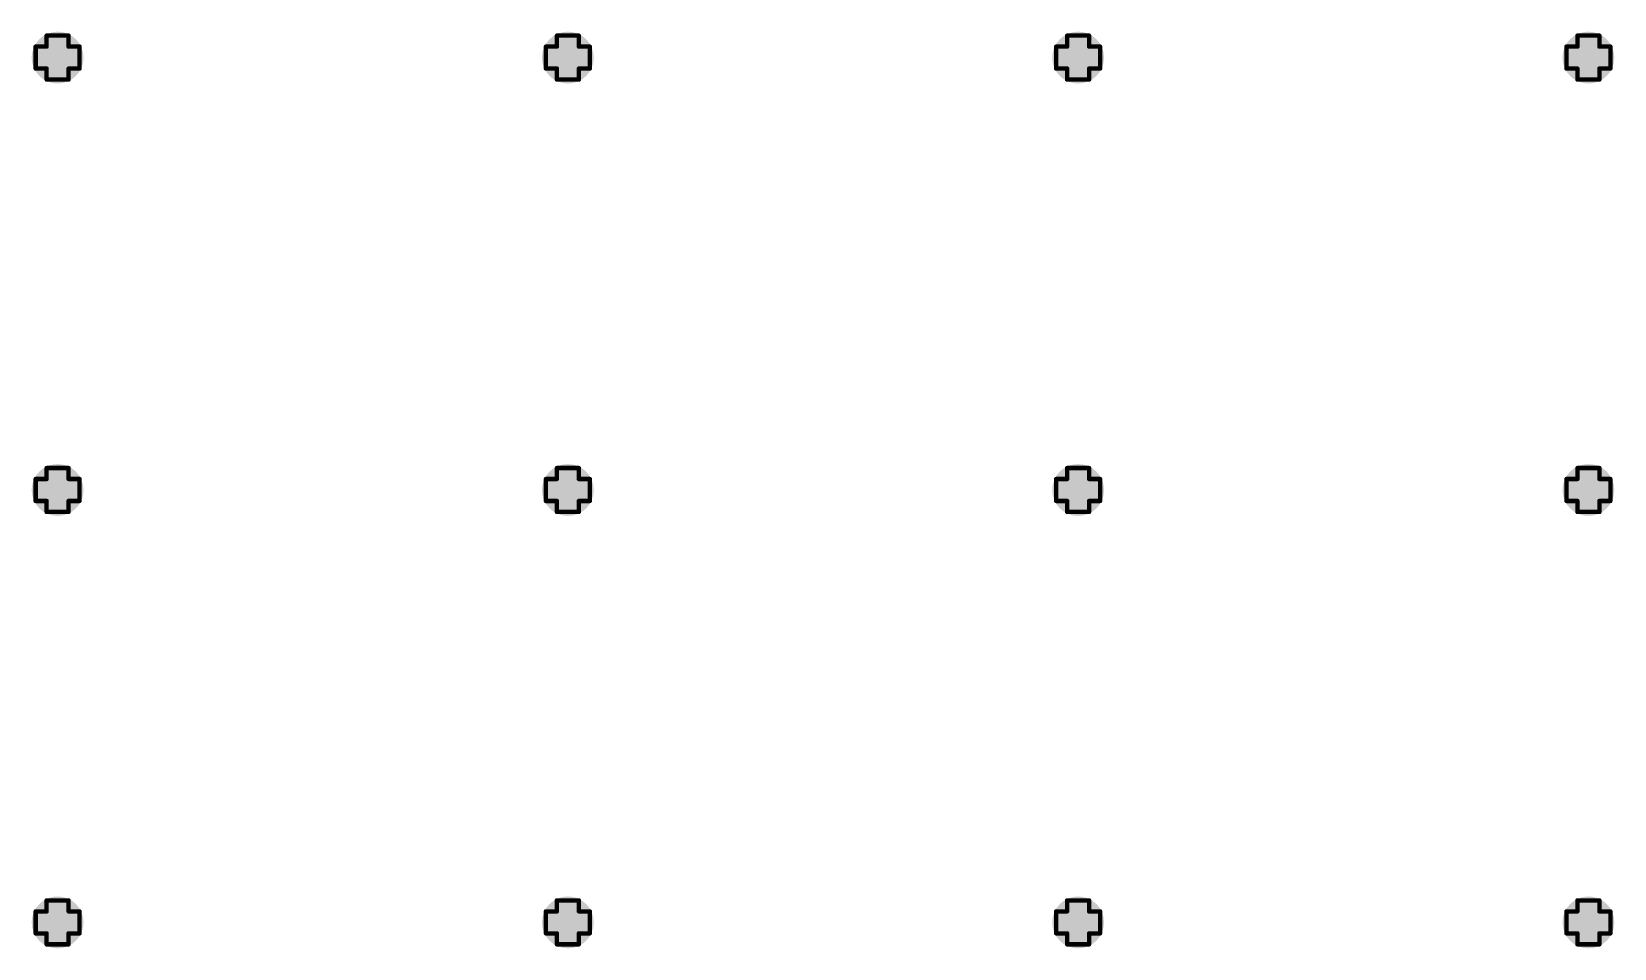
# Model space of a CAD drawing. Header units: inches. Extents: x -0.1 to 10.2, y 0 to 6.5.
# Drawn here: x 1.189 to 1.909, y 0.677 to 1.094 of the extents above; entities that cross this region are included whole.
import ezdxf

# ---------------------------------------------------------------- set-up
doc = ezdxf.new("R2010")
doc.units = ezdxf.units.IN
doc.header["$MEASUREMENT"] = 0
for name, color, linetype in [('Bottom Layer', 5, 'Continuous'), ('Drill Drawing', 1, 'Continuous'), ('Top Layer', 1, 'Continuous'), ('Via Holes', 16, 'Continuous')]:
    doc.layers.add(name, color=color, linetype=linetype)

msp = doc.modelspace()

# ---------------------------------------------------------------- hatches: boundary and pattern name
at = {"layer": 'Bottom Layer'}
h = msp.add_hatch(color=5, dxfattribs=at)
edge = h.paths.add_edge_path()
edge.add_arc((1.20079, 1.08268), 0.01181, 0, 360)
h = msp.add_hatch(color=5, dxfattribs=at)
edge = h.paths.add_edge_path()
edge.add_arc((1.43307, 1.08268), 0.01181, 0, 360)
h = msp.add_hatch(color=5, dxfattribs=at)
edge = h.paths.add_edge_path()
edge.add_arc((1.66535, 1.08268), 0.01181, 0, 360)
h = msp.add_hatch(color=5, dxfattribs=at)
edge = h.paths.add_edge_path()
edge.add_arc((1.89764, 1.08268), 0.01181, 0, 360)
h = msp.add_hatch(color=5, dxfattribs=at)
edge = h.paths.add_edge_path()
edge.add_arc((1.20079, 0.88583), 0.01181, 0, 360)
h = msp.add_hatch(color=5, dxfattribs=at)
edge = h.paths.add_edge_path()
edge.add_arc((1.43307, 0.88583), 0.01181, 0, 360)
h = msp.add_hatch(color=5, dxfattribs=at)
edge = h.paths.add_edge_path()
edge.add_arc((1.66535, 0.88583), 0.01181, 0, 360)
h = msp.add_hatch(color=5, dxfattribs=at)
edge = h.paths.add_edge_path()
edge.add_arc((1.89764, 0.88583), 0.01181, 0, 360)
h = msp.add_hatch(color=5, dxfattribs=at)
edge = h.paths.add_edge_path()
edge.add_arc((1.20079, 0.68898), 0.01181, 0, 360)
h = msp.add_hatch(color=5, dxfattribs=at)
edge = h.paths.add_edge_path()
edge.add_arc((1.43307, 0.68898), 0.01181, 0, 360)
h = msp.add_hatch(color=5, dxfattribs=at)
edge = h.paths.add_edge_path()
edge.add_arc((1.66535, 0.68898), 0.01181, 0, 360)
h = msp.add_hatch(color=5, dxfattribs=at)
edge = h.paths.add_edge_path()
edge.add_arc((1.89764, 0.68898), 0.01181, 0, 360)
at = {"layer": 'Top Layer'}
h = msp.add_hatch(color=1, dxfattribs=at)
edge = h.paths.add_edge_path()
edge.add_arc((1.20079, 1.08268), 0.01181, 0, 360)
h = msp.add_hatch(color=1, dxfattribs=at)
edge = h.paths.add_edge_path()
edge.add_arc((1.43307, 1.08268), 0.01181, 0, 360)
h = msp.add_hatch(color=1, dxfattribs=at)
edge = h.paths.add_edge_path()
edge.add_arc((1.66535, 1.08268), 0.01181, 0, 360)
h = msp.add_hatch(color=1, dxfattribs=at)
edge = h.paths.add_edge_path()
edge.add_arc((1.89764, 1.08268), 0.01181, 0, 360)
h = msp.add_hatch(color=1, dxfattribs=at)
edge = h.paths.add_edge_path()
edge.add_arc((1.20079, 0.88583), 0.01181, 0, 360)
h = msp.add_hatch(color=1, dxfattribs=at)
edge = h.paths.add_edge_path()
edge.add_arc((1.43307, 0.88583), 0.01181, 0, 360)
h = msp.add_hatch(color=1, dxfattribs=at)
edge = h.paths.add_edge_path()
edge.add_arc((1.66535, 0.88583), 0.01181, 0, 360)
h = msp.add_hatch(color=1, dxfattribs=at)
edge = h.paths.add_edge_path()
edge.add_arc((1.89764, 0.88583), 0.01181, 0, 360)
h = msp.add_hatch(color=1, dxfattribs=at)
edge = h.paths.add_edge_path()
edge.add_arc((1.20079, 0.68898), 0.01181, 0, 360)
h = msp.add_hatch(color=1, dxfattribs=at)
edge = h.paths.add_edge_path()
edge.add_arc((1.43307, 0.68898), 0.01181, 0, 360)
h = msp.add_hatch(color=1, dxfattribs=at)
edge = h.paths.add_edge_path()
edge.add_arc((1.66535, 0.68898), 0.01181, 0, 360)
h = msp.add_hatch(color=1, dxfattribs=at)
edge = h.paths.add_edge_path()
edge.add_arc((1.89764, 0.68898), 0.01181, 0, 360)
at = {"layer": 'Via Holes'}
h = msp.add_hatch(color=7, dxfattribs=at)
edge = h.paths.add_edge_path()
edge.add_arc((1.20079, 1.08268), 0.00591, 0, 360)
h = msp.add_hatch(color=7, dxfattribs=at)
edge = h.paths.add_edge_path()
edge.add_arc((1.43307, 1.08268), 0.00591, 0, 360)
h = msp.add_hatch(color=7, dxfattribs=at)
edge = h.paths.add_edge_path()
edge.add_arc((1.66535, 1.08268), 0.00591, 0, 360)
h = msp.add_hatch(color=7, dxfattribs=at)
edge = h.paths.add_edge_path()
edge.add_arc((1.89764, 1.08268), 0.00591, 0, 360)
h = msp.add_hatch(color=7, dxfattribs=at)
edge = h.paths.add_edge_path()
edge.add_arc((1.20079, 0.88583), 0.00591, 0, 360)
h = msp.add_hatch(color=7, dxfattribs=at)
edge = h.paths.add_edge_path()
edge.add_arc((1.43307, 0.88583), 0.00591, 0, 360)
h = msp.add_hatch(color=7, dxfattribs=at)
edge = h.paths.add_edge_path()
edge.add_arc((1.66535, 0.88583), 0.00591, 0, 360)
h = msp.add_hatch(color=7, dxfattribs=at)
edge = h.paths.add_edge_path()
edge.add_arc((1.89764, 0.88583), 0.00591, 0, 360)
h = msp.add_hatch(color=7, dxfattribs=at)
edge = h.paths.add_edge_path()
edge.add_arc((1.20079, 0.68898), 0.00591, 0, 360)
h = msp.add_hatch(color=7, dxfattribs=at)
edge = h.paths.add_edge_path()
edge.add_arc((1.43307, 0.68898), 0.00591, 0, 360)
h = msp.add_hatch(color=7, dxfattribs=at)
edge = h.paths.add_edge_path()
edge.add_arc((1.66535, 0.68898), 0.00591, 0, 360)
h = msp.add_hatch(color=7, dxfattribs=at)
edge = h.paths.add_edge_path()
edge.add_arc((1.89764, 0.68898), 0.00591, 0, 360)

# ---------------------------------------------------------------- linework, layer by layer
at = {"layer": 'Drill Drawing'}
for points in [[(1.19079, 1.07768, 0.002, 0.002, 0), (1.19079, 1.08768, 0.002, 0.002, 0)], [(1.19079, 1.08768, 0.002, 0.002, 0), (1.19579, 1.08768, 0.002, 0.002, 0)], [(1.19579, 1.08768, 0.002, 0.002, 0), (1.19579, 1.09268, 0.002, 0.002, 0)], [(1.19579, 1.09268, 0.002, 0.002, 0), (1.20579, 1.09268, 0.002, 0.002, 0)], [(1.20579, 1.08768, 0.002, 0.002, 0), (1.20579, 1.09268, 0.002, 0.002, 0)], [(1.20579, 1.08768, 0.002, 0.002, 0), (1.21079, 1.08768, 0.002, 0.002, 0)], [(1.21079, 1.07768, 0.002, 0.002, 0), (1.21079, 1.08768, 0.002, 0.002, 0)], [(1.42307, 1.07768, 0.002, 0.002, 0), (1.42307, 1.08768, 0.002, 0.002, 0)], [(1.42307, 1.08768, 0.002, 0.002, 0), (1.42807, 1.08768, 0.002, 0.002, 0)], [(1.42807, 1.08768, 0.002, 0.002, 0), (1.42807, 1.09268, 0.002, 0.002, 0)], [(1.42807, 1.09268, 0.002, 0.002, 0), (1.43807, 1.09268, 0.002, 0.002, 0)], [(1.43807, 1.08768, 0.002, 0.002, 0), (1.43807, 1.09268, 0.002, 0.002, 0)], [(1.43807, 1.08768, 0.002, 0.002, 0), (1.44307, 1.08768, 0.002, 0.002, 0)], [(1.44307, 1.07768, 0.002, 0.002, 0), (1.44307, 1.08768, 0.002, 0.002, 0)], [(1.65535, 1.07768, 0.002, 0.002, 0), (1.65535, 1.08768, 0.002, 0.002, 0)], [(1.65535, 1.08768, 0.002, 0.002, 0), (1.66035, 1.08768, 0.002, 0.002, 0)], [(1.66035, 1.08768, 0.002, 0.002, 0), (1.66035, 1.09268, 0.002, 0.002, 0)], [(1.66035, 1.09268, 0.002, 0.002, 0), (1.67035, 1.09268, 0.002, 0.002, 0)], [(1.67035, 1.08768, 0.002, 0.002, 0), (1.67035, 1.09268, 0.002, 0.002, 0)], [(1.67035, 1.08768, 0.002, 0.002, 0), (1.67535, 1.08768, 0.002, 0.002, 0)], [(1.67535, 1.07768, 0.002, 0.002, 0), (1.67535, 1.08768, 0.002, 0.002, 0)], [(1.88764, 1.07768, 0.002, 0.002, 0), (1.88764, 1.08768, 0.002, 0.002, 0)], [(1.88764, 1.08768, 0.002, 0.002, 0), (1.89264, 1.08768, 0.002, 0.002, 0)], [(1.89264, 1.08768, 0.002, 0.002, 0), (1.89264, 1.09268, 0.002, 0.002, 0)], [(1.89264, 1.09268, 0.002, 0.002, 0), (1.90264, 1.09268, 0.002, 0.002, 0)], [(1.90264, 1.08768, 0.002, 0.002, 0), (1.90264, 1.09268, 0.002, 0.002, 0)], [(1.90264, 1.08768, 0.002, 0.002, 0), (1.90764, 1.08768, 0.002, 0.002, 0)], [(1.90764, 1.07768, 0.002, 0.002, 0), (1.90764, 1.08768, 0.002, 0.002, 0)], [(1.19079, 1.07768, 0.002, 0.002, 0), (1.19579, 1.07768, 0.002, 0.002, 0)], [(1.19579, 1.07268, 0.002, 0.002, 0), (1.19579, 1.07768, 0.002, 0.002, 0)], [(1.19579, 1.07268, 0.002, 0.002, 0), (1.20579, 1.07268, 0.002, 0.002, 0)], [(1.20579, 1.07768, 0.002, 0.002, 0), (1.21079, 1.07768, 0.002, 0.002, 0)], [(1.20579, 1.07268, 0.002, 0.002, 0), (1.20579, 1.07768, 0.002, 0.002, 0)], [(1.42307, 1.07768, 0.002, 0.002, 0), (1.42807, 1.07768, 0.002, 0.002, 0)], [(1.42807, 1.07268, 0.002, 0.002, 0), (1.42807, 1.07768, 0.002, 0.002, 0)], [(1.42807, 1.07268, 0.002, 0.002, 0), (1.43807, 1.07268, 0.002, 0.002, 0)], [(1.43807, 1.07768, 0.002, 0.002, 0), (1.44307, 1.07768, 0.002, 0.002, 0)], [(1.43807, 1.07268, 0.002, 0.002, 0), (1.43807, 1.07768, 0.002, 0.002, 0)], [(1.65535, 1.07768, 0.002, 0.002, 0), (1.66035, 1.07768, 0.002, 0.002, 0)], [(1.66035, 1.07268, 0.002, 0.002, 0), (1.66035, 1.07768, 0.002, 0.002, 0)], [(1.66035, 1.07268, 0.002, 0.002, 0), (1.67035, 1.07268, 0.002, 0.002, 0)], [(1.67035, 1.07768, 0.002, 0.002, 0), (1.67535, 1.07768, 0.002, 0.002, 0)], [(1.67035, 1.07268, 0.002, 0.002, 0), (1.67035, 1.07768, 0.002, 0.002, 0)], [(1.88764, 1.07768, 0.002, 0.002, 0), (1.89264, 1.07768, 0.002, 0.002, 0)], [(1.89264, 1.07268, 0.002, 0.002, 0), (1.89264, 1.07768, 0.002, 0.002, 0)], [(1.89264, 1.07268, 0.002, 0.002, 0), (1.90264, 1.07268, 0.002, 0.002, 0)], [(1.90264, 1.07768, 0.002, 0.002, 0), (1.90764, 1.07768, 0.002, 0.002, 0)], [(1.90264, 1.07268, 0.002, 0.002, 0), (1.90264, 1.07768, 0.002, 0.002, 0)], [(1.19579, 0.89083, 0.002, 0.002, 0), (1.19579, 0.89583, 0.002, 0.002, 0)], [(1.19579, 0.89583, 0.002, 0.002, 0), (1.20579, 0.89583, 0.002, 0.002, 0)], [(1.20579, 0.89083, 0.002, 0.002, 0), (1.20579, 0.89583, 0.002, 0.002, 0)], [(1.42807, 0.89083, 0.002, 0.002, 0), (1.42807, 0.89583, 0.002, 0.002, 0)], [(1.42807, 0.89583, 0.002, 0.002, 0), (1.43807, 0.89583, 0.002, 0.002, 0)], [(1.43807, 0.89083, 0.002, 0.002, 0), (1.43807, 0.89583, 0.002, 0.002, 0)], [(1.66035, 0.89083, 0.002, 0.002, 0), (1.66035, 0.89583, 0.002, 0.002, 0)], [(1.66035, 0.89583, 0.002, 0.002, 0), (1.67035, 0.89583, 0.002, 0.002, 0)], [(1.67035, 0.89083, 0.002, 0.002, 0), (1.67035, 0.89583, 0.002, 0.002, 0)], [(1.89264, 0.89083, 0.002, 0.002, 0), (1.89264, 0.89583, 0.002, 0.002, 0)], [(1.89264, 0.89583, 0.002, 0.002, 0), (1.90264, 0.89583, 0.002, 0.002, 0)], [(1.90264, 0.89083, 0.002, 0.002, 0), (1.90264, 0.89583, 0.002, 0.002, 0)], [(1.19079, 0.88083, 0.002, 0.002, 0), (1.19079, 0.89083, 0.002, 0.002, 0)], [(1.19079, 0.89083, 0.002, 0.002, 0), (1.19579, 0.89083, 0.002, 0.002, 0)], [(1.20579, 0.89083, 0.002, 0.002, 0), (1.21079, 0.89083, 0.002, 0.002, 0)], [(1.21079, 0.88083, 0.002, 0.002, 0), (1.21079, 0.89083, 0.002, 0.002, 0)], [(1.42307, 0.88083, 0.002, 0.002, 0), (1.42307, 0.89083, 0.002, 0.002, 0)], [(1.42307, 0.89083, 0.002, 0.002, 0), (1.42807, 0.89083, 0.002, 0.002, 0)], [(1.43807, 0.89083, 0.002, 0.002, 0), (1.44307, 0.89083, 0.002, 0.002, 0)], [(1.44307, 0.88083, 0.002, 0.002, 0), (1.44307, 0.89083, 0.002, 0.002, 0)], [(1.65535, 0.88083, 0.002, 0.002, 0), (1.65535, 0.89083, 0.002, 0.002, 0)], [(1.65535, 0.89083, 0.002, 0.002, 0), (1.66035, 0.89083, 0.002, 0.002, 0)], [(1.67035, 0.89083, 0.002, 0.002, 0), (1.67535, 0.89083, 0.002, 0.002, 0)], [(1.67535, 0.88083, 0.002, 0.002, 0), (1.67535, 0.89083, 0.002, 0.002, 0)], [(1.88764, 0.88083, 0.002, 0.002, 0), (1.88764, 0.89083, 0.002, 0.002, 0)], [(1.88764, 0.89083, 0.002, 0.002, 0), (1.89264, 0.89083, 0.002, 0.002, 0)], [(1.90264, 0.89083, 0.002, 0.002, 0), (1.90764, 0.89083, 0.002, 0.002, 0)], [(1.90764, 0.88083, 0.002, 0.002, 0), (1.90764, 0.89083, 0.002, 0.002, 0)], [(1.19079, 0.88083, 0.002, 0.002, 0), (1.19579, 0.88083, 0.002, 0.002, 0)], [(1.19579, 0.87583, 0.002, 0.002, 0), (1.19579, 0.88083, 0.002, 0.002, 0)], [(1.20579, 0.88083, 0.002, 0.002, 0), (1.21079, 0.88083, 0.002, 0.002, 0)], [(1.20579, 0.87583, 0.002, 0.002, 0), (1.20579, 0.88083, 0.002, 0.002, 0)], [(1.42307, 0.88083, 0.002, 0.002, 0), (1.42807, 0.88083, 0.002, 0.002, 0)], [(1.42807, 0.87583, 0.002, 0.002, 0), (1.42807, 0.88083, 0.002, 0.002, 0)], [(1.43807, 0.88083, 0.002, 0.002, 0), (1.44307, 0.88083, 0.002, 0.002, 0)], [(1.43807, 0.87583, 0.002, 0.002, 0), (1.43807, 0.88083, 0.002, 0.002, 0)], [(1.65535, 0.88083, 0.002, 0.002, 0), (1.66035, 0.88083, 0.002, 0.002, 0)], [(1.66035, 0.87583, 0.002, 0.002, 0), (1.66035, 0.88083, 0.002, 0.002, 0)], [(1.67035, 0.88083, 0.002, 0.002, 0), (1.67535, 0.88083, 0.002, 0.002, 0)], [(1.67035, 0.87583, 0.002, 0.002, 0), (1.67035, 0.88083, 0.002, 0.002, 0)], [(1.88764, 0.88083, 0.002, 0.002, 0), (1.89264, 0.88083, 0.002, 0.002, 0)], [(1.89264, 0.87583, 0.002, 0.002, 0), (1.89264, 0.88083, 0.002, 0.002, 0)], [(1.90264, 0.88083, 0.002, 0.002, 0), (1.90764, 0.88083, 0.002, 0.002, 0)], [(1.90264, 0.87583, 0.002, 0.002, 0), (1.90264, 0.88083, 0.002, 0.002, 0)], [(1.19579, 0.87583, 0.002, 0.002, 0), (1.20579, 0.87583, 0.002, 0.002, 0)], [(1.42807, 0.87583, 0.002, 0.002, 0), (1.43807, 0.87583, 0.002, 0.002, 0)], [(1.66035, 0.87583, 0.002, 0.002, 0), (1.67035, 0.87583, 0.002, 0.002, 0)], [(1.89264, 0.87583, 0.002, 0.002, 0), (1.90264, 0.87583, 0.002, 0.002, 0)], [(1.19579, 0.69398, 0.002, 0.002, 0), (1.19579, 0.69898, 0.002, 0.002, 0)], [(1.19579, 0.69898, 0.002, 0.002, 0), (1.20579, 0.69898, 0.002, 0.002, 0)], [(1.20579, 0.69398, 0.002, 0.002, 0), (1.20579, 0.69898, 0.002, 0.002, 0)], [(1.42807, 0.69398, 0.002, 0.002, 0), (1.42807, 0.69898, 0.002, 0.002, 0)], [(1.42807, 0.69898, 0.002, 0.002, 0), (1.43807, 0.69898, 0.002, 0.002, 0)], [(1.43807, 0.69398, 0.002, 0.002, 0), (1.43807, 0.69898, 0.002, 0.002, 0)], [(1.66035, 0.69398, 0.002, 0.002, 0), (1.66035, 0.69898, 0.002, 0.002, 0)], [(1.66035, 0.69898, 0.002, 0.002, 0), (1.67035, 0.69898, 0.002, 0.002, 0)], [(1.67035, 0.69398, 0.002, 0.002, 0), (1.67035, 0.69898, 0.002, 0.002, 0)], [(1.89264, 0.69398, 0.002, 0.002, 0), (1.89264, 0.69898, 0.002, 0.002, 0)], [(1.89264, 0.69898, 0.002, 0.002, 0), (1.90264, 0.69898, 0.002, 0.002, 0)], [(1.90264, 0.69398, 0.002, 0.002, 0), (1.90264, 0.69898, 0.002, 0.002, 0)], [(1.19079, 0.68398, 0.002, 0.002, 0), (1.19079, 0.69398, 0.002, 0.002, 0)], [(1.19079, 0.69398, 0.002, 0.002, 0), (1.19579, 0.69398, 0.002, 0.002, 0)], [(1.20579, 0.69398, 0.002, 0.002, 0), (1.21079, 0.69398, 0.002, 0.002, 0)], [(1.21079, 0.68398, 0.002, 0.002, 0), (1.21079, 0.69398, 0.002, 0.002, 0)], [(1.42307, 0.68398, 0.002, 0.002, 0), (1.42307, 0.69398, 0.002, 0.002, 0)], [(1.42307, 0.69398, 0.002, 0.002, 0), (1.42807, 0.69398, 0.002, 0.002, 0)], [(1.43807, 0.69398, 0.002, 0.002, 0), (1.44307, 0.69398, 0.002, 0.002, 0)], [(1.44307, 0.68398, 0.002, 0.002, 0), (1.44307, 0.69398, 0.002, 0.002, 0)], [(1.65535, 0.68398, 0.002, 0.002, 0), (1.65535, 0.69398, 0.002, 0.002, 0)], [(1.65535, 0.69398, 0.002, 0.002, 0), (1.66035, 0.69398, 0.002, 0.002, 0)], [(1.67035, 0.69398, 0.002, 0.002, 0), (1.67535, 0.69398, 0.002, 0.002, 0)], [(1.67535, 0.68398, 0.002, 0.002, 0), (1.67535, 0.69398, 0.002, 0.002, 0)], [(1.88764, 0.68398, 0.002, 0.002, 0), (1.88764, 0.69398, 0.002, 0.002, 0)], [(1.88764, 0.69398, 0.002, 0.002, 0), (1.89264, 0.69398, 0.002, 0.002, 0)], [(1.90264, 0.69398, 0.002, 0.002, 0), (1.90764, 0.69398, 0.002, 0.002, 0)], [(1.90764, 0.68398, 0.002, 0.002, 0), (1.90764, 0.69398, 0.002, 0.002, 0)], [(1.19079, 0.68398, 0.002, 0.002, 0), (1.19579, 0.68398, 0.002, 0.002, 0)], [(1.19579, 0.67898, 0.002, 0.002, 0), (1.19579, 0.68398, 0.002, 0.002, 0)], [(1.20579, 0.68398, 0.002, 0.002, 0), (1.21079, 0.68398, 0.002, 0.002, 0)], [(1.20579, 0.67898, 0.002, 0.002, 0), (1.20579, 0.68398, 0.002, 0.002, 0)], [(1.42307, 0.68398, 0.002, 0.002, 0), (1.42807, 0.68398, 0.002, 0.002, 0)], [(1.42807, 0.67898, 0.002, 0.002, 0), (1.42807, 0.68398, 0.002, 0.002, 0)], [(1.43807, 0.68398, 0.002, 0.002, 0), (1.44307, 0.68398, 0.002, 0.002, 0)], [(1.43807, 0.67898, 0.002, 0.002, 0), (1.43807, 0.68398, 0.002, 0.002, 0)], [(1.65535, 0.68398, 0.002, 0.002, 0), (1.66035, 0.68398, 0.002, 0.002, 0)], [(1.66035, 0.67898, 0.002, 0.002, 0), (1.66035, 0.68398, 0.002, 0.002, 0)], [(1.67035, 0.68398, 0.002, 0.002, 0), (1.67535, 0.68398, 0.002, 0.002, 0)], [(1.67035, 0.67898, 0.002, 0.002, 0), (1.67035, 0.68398, 0.002, 0.002, 0)], [(1.88764, 0.68398, 0.002, 0.002, 0), (1.89264, 0.68398, 0.002, 0.002, 0)], [(1.89264, 0.67898, 0.002, 0.002, 0), (1.89264, 0.68398, 0.002, 0.002, 0)], [(1.90264, 0.68398, 0.002, 0.002, 0), (1.90764, 0.68398, 0.002, 0.002, 0)], [(1.90264, 0.67898, 0.002, 0.002, 0), (1.90264, 0.68398, 0.002, 0.002, 0)], [(1.19579, 0.67898, 0.002, 0.002, 0), (1.20579, 0.67898, 0.002, 0.002, 0)], [(1.42807, 0.67898, 0.002, 0.002, 0), (1.43807, 0.67898, 0.002, 0.002, 0)], [(1.66035, 0.67898, 0.002, 0.002, 0), (1.67035, 0.67898, 0.002, 0.002, 0)], [(1.89264, 0.67898, 0.002, 0.002, 0), (1.90264, 0.67898, 0.002, 0.002, 0)]]:
    msp.add_lwpolyline(points, format="xyseb", dxfattribs=at)
for points in [[(1.19029, 1.08768, 0.001, 0.001, 1), (1.19129, 1.08768, 0.001, 0.001, 1)], [(1.19029, 1.08768, 0.001, 0.001, 1), (1.19129, 1.08768, 0.001, 0.001, 1)], [(1.19529, 1.09268, 0.001, 0.001, 1), (1.19629, 1.09268, 0.001, 0.001, 1)], [(1.19529, 1.09268, 0.001, 0.001, 1), (1.19629, 1.09268, 0.001, 0.001, 1)], [(1.19529, 1.08768, 0.001, 0.001, 1), (1.19629, 1.08768, 0.001, 0.001, 1)], [(1.19529, 1.08768, 0.001, 0.001, 1), (1.19629, 1.08768, 0.001, 0.001, 1)], [(1.20529, 1.09268, 0.001, 0.001, 1), (1.20629, 1.09268, 0.001, 0.001, 1)], [(1.20529, 1.09268, 0.001, 0.001, 1), (1.20629, 1.09268, 0.001, 0.001, 1)], [(1.20529, 1.08768, 0.001, 0.001, 1), (1.20629, 1.08768, 0.001, 0.001, 1)], [(1.20529, 1.08768, 0.001, 0.001, 1), (1.20629, 1.08768, 0.001, 0.001, 1)], [(1.21029, 1.08768, 0.001, 0.001, 1), (1.21129, 1.08768, 0.001, 0.001, 1)], [(1.21029, 1.08768, 0.001, 0.001, 1), (1.21129, 1.08768, 0.001, 0.001, 1)], [(1.42257, 1.08768, 0.001, 0.001, 1), (1.42357, 1.08768, 0.001, 0.001, 1)], [(1.42257, 1.08768, 0.001, 0.001, 1), (1.42357, 1.08768, 0.001, 0.001, 1)], [(1.42757, 1.09268, 0.001, 0.001, 1), (1.42857, 1.09268, 0.001, 0.001, 1)], [(1.42757, 1.09268, 0.001, 0.001, 1), (1.42857, 1.09268, 0.001, 0.001, 1)], [(1.42757, 1.08768, 0.001, 0.001, 1), (1.42857, 1.08768, 0.001, 0.001, 1)], [(1.42757, 1.08768, 0.001, 0.001, 1), (1.42857, 1.08768, 0.001, 0.001, 1)], [(1.43757, 1.09268, 0.001, 0.001, 1), (1.43857, 1.09268, 0.001, 0.001, 1)], [(1.43757, 1.09268, 0.001, 0.001, 1), (1.43857, 1.09268, 0.001, 0.001, 1)], [(1.43757, 1.08768, 0.001, 0.001, 1), (1.43857, 1.08768, 0.001, 0.001, 1)], [(1.43757, 1.08768, 0.001, 0.001, 1), (1.43857, 1.08768, 0.001, 0.001, 1)], [(1.44257, 1.08768, 0.001, 0.001, 1), (1.44357, 1.08768, 0.001, 0.001, 1)], [(1.44257, 1.08768, 0.001, 0.001, 1), (1.44357, 1.08768, 0.001, 0.001, 1)], [(1.65485, 1.08768, 0.001, 0.001, 1), (1.65585, 1.08768, 0.001, 0.001, 1)], [(1.65485, 1.08768, 0.001, 0.001, 1), (1.65585, 1.08768, 0.001, 0.001, 1)], [(1.65985, 1.09268, 0.001, 0.001, 1), (1.66085, 1.09268, 0.001, 0.001, 1)], [(1.65985, 1.09268, 0.001, 0.001, 1), (1.66085, 1.09268, 0.001, 0.001, 1)], [(1.65985, 1.08768, 0.001, 0.001, 1), (1.66085, 1.08768, 0.001, 0.001, 1)], [(1.65985, 1.08768, 0.001, 0.001, 1), (1.66085, 1.08768, 0.001, 0.001, 1)], [(1.66985, 1.09268, 0.001, 0.001, 1), (1.67085, 1.09268, 0.001, 0.001, 1)], [(1.66985, 1.09268, 0.001, 0.001, 1), (1.67085, 1.09268, 0.001, 0.001, 1)], [(1.66985, 1.08768, 0.001, 0.001, 1), (1.67085, 1.08768, 0.001, 0.001, 1)], [(1.66985, 1.08768, 0.001, 0.001, 1), (1.67085, 1.08768, 0.001, 0.001, 1)], [(1.67485, 1.08768, 0.001, 0.001, 1), (1.67585, 1.08768, 0.001, 0.001, 1)], [(1.67485, 1.08768, 0.001, 0.001, 1), (1.67585, 1.08768, 0.001, 0.001, 1)], [(1.88714, 1.08768, 0.001, 0.001, 1), (1.88814, 1.08768, 0.001, 0.001, 1)], [(1.88714, 1.08768, 0.001, 0.001, 1), (1.88814, 1.08768, 0.001, 0.001, 1)], [(1.89214, 1.09268, 0.001, 0.001, 1), (1.89314, 1.09268, 0.001, 0.001, 1)], [(1.89214, 1.09268, 0.001, 0.001, 1), (1.89314, 1.09268, 0.001, 0.001, 1)], [(1.89214, 1.08768, 0.001, 0.001, 1), (1.89314, 1.08768, 0.001, 0.001, 1)], [(1.89214, 1.08768, 0.001, 0.001, 1), (1.89314, 1.08768, 0.001, 0.001, 1)], [(1.90214, 1.09268, 0.001, 0.001, 1), (1.90314, 1.09268, 0.001, 0.001, 1)], [(1.90214, 1.09268, 0.001, 0.001, 1), (1.90314, 1.09268, 0.001, 0.001, 1)], [(1.90214, 1.08768, 0.001, 0.001, 1), (1.90314, 1.08768, 0.001, 0.001, 1)], [(1.90214, 1.08768, 0.001, 0.001, 1), (1.90314, 1.08768, 0.001, 0.001, 1)], [(1.90714, 1.08768, 0.001, 0.001, 1), (1.90814, 1.08768, 0.001, 0.001, 1)], [(1.90714, 1.08768, 0.001, 0.001, 1), (1.90814, 1.08768, 0.001, 0.001, 1)], [(1.19029, 1.07768, 0.001, 0.001, 1), (1.19129, 1.07768, 0.001, 0.001, 1)], [(1.19029, 1.07768, 0.001, 0.001, 1), (1.19129, 1.07768, 0.001, 0.001, 1)], [(1.19529, 1.07768, 0.001, 0.001, 1), (1.19629, 1.07768, 0.001, 0.001, 1)], [(1.19529, 1.07768, 0.001, 0.001, 1), (1.19629, 1.07768, 0.001, 0.001, 1)], [(1.19529, 1.07268, 0.001, 0.001, 1), (1.19629, 1.07268, 0.001, 0.001, 1)], [(1.19529, 1.07268, 0.001, 0.001, 1), (1.19629, 1.07268, 0.001, 0.001, 1)], [(1.20529, 1.07768, 0.001, 0.001, 1), (1.20629, 1.07768, 0.001, 0.001, 1)], [(1.20529, 1.07768, 0.001, 0.001, 1), (1.20629, 1.07768, 0.001, 0.001, 1)], [(1.20529, 1.07268, 0.001, 0.001, 1), (1.20629, 1.07268, 0.001, 0.001, 1)], [(1.20529, 1.07268, 0.001, 0.001, 1), (1.20629, 1.07268, 0.001, 0.001, 1)], [(1.21029, 1.07768, 0.001, 0.001, 1), (1.21129, 1.07768, 0.001, 0.001, 1)], [(1.21029, 1.07768, 0.001, 0.001, 1), (1.21129, 1.07768, 0.001, 0.001, 1)], [(1.42257, 1.07768, 0.001, 0.001, 1), (1.42357, 1.07768, 0.001, 0.001, 1)], [(1.42257, 1.07768, 0.001, 0.001, 1), (1.42357, 1.07768, 0.001, 0.001, 1)], [(1.42757, 1.07768, 0.001, 0.001, 1), (1.42857, 1.07768, 0.001, 0.001, 1)], [(1.42757, 1.07768, 0.001, 0.001, 1), (1.42857, 1.07768, 0.001, 0.001, 1)], [(1.42757, 1.07268, 0.001, 0.001, 1), (1.42857, 1.07268, 0.001, 0.001, 1)], [(1.42757, 1.07268, 0.001, 0.001, 1), (1.42857, 1.07268, 0.001, 0.001, 1)], [(1.43757, 1.07768, 0.001, 0.001, 1), (1.43857, 1.07768, 0.001, 0.001, 1)], [(1.43757, 1.07768, 0.001, 0.001, 1), (1.43857, 1.07768, 0.001, 0.001, 1)], [(1.43757, 1.07268, 0.001, 0.001, 1), (1.43857, 1.07268, 0.001, 0.001, 1)], [(1.43757, 1.07268, 0.001, 0.001, 1), (1.43857, 1.07268, 0.001, 0.001, 1)], [(1.44257, 1.07768, 0.001, 0.001, 1), (1.44357, 1.07768, 0.001, 0.001, 1)], [(1.44257, 1.07768, 0.001, 0.001, 1), (1.44357, 1.07768, 0.001, 0.001, 1)], [(1.65485, 1.07768, 0.001, 0.001, 1), (1.65585, 1.07768, 0.001, 0.001, 1)], [(1.65485, 1.07768, 0.001, 0.001, 1), (1.65585, 1.07768, 0.001, 0.001, 1)], [(1.65985, 1.07768, 0.001, 0.001, 1), (1.66085, 1.07768, 0.001, 0.001, 1)], [(1.65985, 1.07768, 0.001, 0.001, 1), (1.66085, 1.07768, 0.001, 0.001, 1)], [(1.65985, 1.07268, 0.001, 0.001, 1), (1.66085, 1.07268, 0.001, 0.001, 1)], [(1.65985, 1.07268, 0.001, 0.001, 1), (1.66085, 1.07268, 0.001, 0.001, 1)], [(1.66985, 1.07768, 0.001, 0.001, 1), (1.67085, 1.07768, 0.001, 0.001, 1)], [(1.66985, 1.07768, 0.001, 0.001, 1), (1.67085, 1.07768, 0.001, 0.001, 1)], [(1.66985, 1.07268, 0.001, 0.001, 1), (1.67085, 1.07268, 0.001, 0.001, 1)], [(1.66985, 1.07268, 0.001, 0.001, 1), (1.67085, 1.07268, 0.001, 0.001, 1)], [(1.67485, 1.07768, 0.001, 0.001, 1), (1.67585, 1.07768, 0.001, 0.001, 1)], [(1.67485, 1.07768, 0.001, 0.001, 1), (1.67585, 1.07768, 0.001, 0.001, 1)], [(1.88714, 1.07768, 0.001, 0.001, 1), (1.88814, 1.07768, 0.001, 0.001, 1)], [(1.88714, 1.07768, 0.001, 0.001, 1), (1.88814, 1.07768, 0.001, 0.001, 1)], [(1.89214, 1.07768, 0.001, 0.001, 1), (1.89314, 1.07768, 0.001, 0.001, 1)], [(1.89214, 1.07768, 0.001, 0.001, 1), (1.89314, 1.07768, 0.001, 0.001, 1)], [(1.89214, 1.07268, 0.001, 0.001, 1), (1.89314, 1.07268, 0.001, 0.001, 1)], [(1.89214, 1.07268, 0.001, 0.001, 1), (1.89314, 1.07268, 0.001, 0.001, 1)], [(1.90214, 1.07768, 0.001, 0.001, 1), (1.90314, 1.07768, 0.001, 0.001, 1)], [(1.90214, 1.07768, 0.001, 0.001, 1), (1.90314, 1.07768, 0.001, 0.001, 1)], [(1.90214, 1.07268, 0.001, 0.001, 1), (1.90314, 1.07268, 0.001, 0.001, 1)], [(1.90214, 1.07268, 0.001, 0.001, 1), (1.90314, 1.07268, 0.001, 0.001, 1)], [(1.90714, 1.07768, 0.001, 0.001, 1), (1.90814, 1.07768, 0.001, 0.001, 1)], [(1.90714, 1.07768, 0.001, 0.001, 1), (1.90814, 1.07768, 0.001, 0.001, 1)], [(1.19529, 0.89583, 0.001, 0.001, 1), (1.19629, 0.89583, 0.001, 0.001, 1)], [(1.19529, 0.89583, 0.001, 0.001, 1), (1.19629, 0.89583, 0.001, 0.001, 1)], [(1.20529, 0.89583, 0.001, 0.001, 1), (1.20629, 0.89583, 0.001, 0.001, 1)], [(1.20529, 0.89583, 0.001, 0.001, 1), (1.20629, 0.89583, 0.001, 0.001, 1)], [(1.42757, 0.89583, 0.001, 0.001, 1), (1.42857, 0.89583, 0.001, 0.001, 1)], [(1.42757, 0.89583, 0.001, 0.001, 1), (1.42857, 0.89583, 0.001, 0.001, 1)], [(1.43757, 0.89583, 0.001, 0.001, 1), (1.43857, 0.89583, 0.001, 0.001, 1)], [(1.43757, 0.89583, 0.001, 0.001, 1), (1.43857, 0.89583, 0.001, 0.001, 1)], [(1.65985, 0.89583, 0.001, 0.001, 1), (1.66085, 0.89583, 0.001, 0.001, 1)], [(1.65985, 0.89583, 0.001, 0.001, 1), (1.66085, 0.89583, 0.001, 0.001, 1)], [(1.66985, 0.89583, 0.001, 0.001, 1), (1.67085, 0.89583, 0.001, 0.001, 1)], [(1.66985, 0.89583, 0.001, 0.001, 1), (1.67085, 0.89583, 0.001, 0.001, 1)], [(1.89214, 0.89583, 0.001, 0.001, 1), (1.89314, 0.89583, 0.001, 0.001, 1)], [(1.89214, 0.89583, 0.001, 0.001, 1), (1.89314, 0.89583, 0.001, 0.001, 1)], [(1.90214, 0.89583, 0.001, 0.001, 1), (1.90314, 0.89583, 0.001, 0.001, 1)], [(1.90214, 0.89583, 0.001, 0.001, 1), (1.90314, 0.89583, 0.001, 0.001, 1)], [(1.19029, 0.89083, 0.001, 0.001, 1), (1.19129, 0.89083, 0.001, 0.001, 1)], [(1.19029, 0.89083, 0.001, 0.001, 1), (1.19129, 0.89083, 0.001, 0.001, 1)], [(1.19529, 0.89083, 0.001, 0.001, 1), (1.19629, 0.89083, 0.001, 0.001, 1)], [(1.19529, 0.89083, 0.001, 0.001, 1), (1.19629, 0.89083, 0.001, 0.001, 1)], [(1.20529, 0.89083, 0.001, 0.001, 1), (1.20629, 0.89083, 0.001, 0.001, 1)], [(1.20529, 0.89083, 0.001, 0.001, 1), (1.20629, 0.89083, 0.001, 0.001, 1)], [(1.21029, 0.89083, 0.001, 0.001, 1), (1.21129, 0.89083, 0.001, 0.001, 1)], [(1.21029, 0.89083, 0.001, 0.001, 1), (1.21129, 0.89083, 0.001, 0.001, 1)], [(1.42257, 0.89083, 0.001, 0.001, 1), (1.42357, 0.89083, 0.001, 0.001, 1)], [(1.42257, 0.89083, 0.001, 0.001, 1), (1.42357, 0.89083, 0.001, 0.001, 1)], [(1.42757, 0.89083, 0.001, 0.001, 1), (1.42857, 0.89083, 0.001, 0.001, 1)], [(1.42757, 0.89083, 0.001, 0.001, 1), (1.42857, 0.89083, 0.001, 0.001, 1)], [(1.43757, 0.89083, 0.001, 0.001, 1), (1.43857, 0.89083, 0.001, 0.001, 1)], [(1.43757, 0.89083, 0.001, 0.001, 1), (1.43857, 0.89083, 0.001, 0.001, 1)], [(1.44257, 0.89083, 0.001, 0.001, 1), (1.44357, 0.89083, 0.001, 0.001, 1)], [(1.44257, 0.89083, 0.001, 0.001, 1), (1.44357, 0.89083, 0.001, 0.001, 1)], [(1.65485, 0.89083, 0.001, 0.001, 1), (1.65585, 0.89083, 0.001, 0.001, 1)], [(1.65485, 0.89083, 0.001, 0.001, 1), (1.65585, 0.89083, 0.001, 0.001, 1)], [(1.65985, 0.89083, 0.001, 0.001, 1), (1.66085, 0.89083, 0.001, 0.001, 1)], [(1.65985, 0.89083, 0.001, 0.001, 1), (1.66085, 0.89083, 0.001, 0.001, 1)], [(1.66985, 0.89083, 0.001, 0.001, 1), (1.67085, 0.89083, 0.001, 0.001, 1)], [(1.66985, 0.89083, 0.001, 0.001, 1), (1.67085, 0.89083, 0.001, 0.001, 1)], [(1.67485, 0.89083, 0.001, 0.001, 1), (1.67585, 0.89083, 0.001, 0.001, 1)], [(1.67485, 0.89083, 0.001, 0.001, 1), (1.67585, 0.89083, 0.001, 0.001, 1)], [(1.88714, 0.89083, 0.001, 0.001, 1), (1.88814, 0.89083, 0.001, 0.001, 1)], [(1.88714, 0.89083, 0.001, 0.001, 1), (1.88814, 0.89083, 0.001, 0.001, 1)], [(1.89214, 0.89083, 0.001, 0.001, 1), (1.89314, 0.89083, 0.001, 0.001, 1)], [(1.89214, 0.89083, 0.001, 0.001, 1), (1.89314, 0.89083, 0.001, 0.001, 1)], [(1.90214, 0.89083, 0.001, 0.001, 1), (1.90314, 0.89083, 0.001, 0.001, 1)], [(1.90214, 0.89083, 0.001, 0.001, 1), (1.90314, 0.89083, 0.001, 0.001, 1)], [(1.90714, 0.89083, 0.001, 0.001, 1), (1.90814, 0.89083, 0.001, 0.001, 1)], [(1.90714, 0.89083, 0.001, 0.001, 1), (1.90814, 0.89083, 0.001, 0.001, 1)], [(1.19029, 0.88083, 0.001, 0.001, 1), (1.19129, 0.88083, 0.001, 0.001, 1)], [(1.19029, 0.88083, 0.001, 0.001, 1), (1.19129, 0.88083, 0.001, 0.001, 1)], [(1.19529, 0.88083, 0.001, 0.001, 1), (1.19629, 0.88083, 0.001, 0.001, 1)], [(1.19529, 0.88083, 0.001, 0.001, 1), (1.19629, 0.88083, 0.001, 0.001, 1)], [(1.20529, 0.88083, 0.001, 0.001, 1), (1.20629, 0.88083, 0.001, 0.001, 1)], [(1.20529, 0.88083, 0.001, 0.001, 1), (1.20629, 0.88083, 0.001, 0.001, 1)], [(1.21029, 0.88083, 0.001, 0.001, 1), (1.21129, 0.88083, 0.001, 0.001, 1)], [(1.21029, 0.88083, 0.001, 0.001, 1), (1.21129, 0.88083, 0.001, 0.001, 1)], [(1.42257, 0.88083, 0.001, 0.001, 1), (1.42357, 0.88083, 0.001, 0.001, 1)], [(1.42257, 0.88083, 0.001, 0.001, 1), (1.42357, 0.88083, 0.001, 0.001, 1)], [(1.42757, 0.88083, 0.001, 0.001, 1), (1.42857, 0.88083, 0.001, 0.001, 1)], [(1.42757, 0.88083, 0.001, 0.001, 1), (1.42857, 0.88083, 0.001, 0.001, 1)], [(1.43757, 0.88083, 0.001, 0.001, 1), (1.43857, 0.88083, 0.001, 0.001, 1)], [(1.43757, 0.88083, 0.001, 0.001, 1), (1.43857, 0.88083, 0.001, 0.001, 1)], [(1.44257, 0.88083, 0.001, 0.001, 1), (1.44357, 0.88083, 0.001, 0.001, 1)], [(1.44257, 0.88083, 0.001, 0.001, 1), (1.44357, 0.88083, 0.001, 0.001, 1)], [(1.65485, 0.88083, 0.001, 0.001, 1), (1.65585, 0.88083, 0.001, 0.001, 1)], [(1.65485, 0.88083, 0.001, 0.001, 1), (1.65585, 0.88083, 0.001, 0.001, 1)], [(1.65985, 0.88083, 0.001, 0.001, 1), (1.66085, 0.88083, 0.001, 0.001, 1)], [(1.65985, 0.88083, 0.001, 0.001, 1), (1.66085, 0.88083, 0.001, 0.001, 1)], [(1.66985, 0.88083, 0.001, 0.001, 1), (1.67085, 0.88083, 0.001, 0.001, 1)], [(1.66985, 0.88083, 0.001, 0.001, 1), (1.67085, 0.88083, 0.001, 0.001, 1)], [(1.67485, 0.88083, 0.001, 0.001, 1), (1.67585, 0.88083, 0.001, 0.001, 1)], [(1.67485, 0.88083, 0.001, 0.001, 1), (1.67585, 0.88083, 0.001, 0.001, 1)], [(1.88714, 0.88083, 0.001, 0.001, 1), (1.88814, 0.88083, 0.001, 0.001, 1)], [(1.88714, 0.88083, 0.001, 0.001, 1), (1.88814, 0.88083, 0.001, 0.001, 1)], [(1.89214, 0.88083, 0.001, 0.001, 1), (1.89314, 0.88083, 0.001, 0.001, 1)], [(1.89214, 0.88083, 0.001, 0.001, 1), (1.89314, 0.88083, 0.001, 0.001, 1)], [(1.90214, 0.88083, 0.001, 0.001, 1), (1.90314, 0.88083, 0.001, 0.001, 1)], [(1.90214, 0.88083, 0.001, 0.001, 1), (1.90314, 0.88083, 0.001, 0.001, 1)], [(1.90714, 0.88083, 0.001, 0.001, 1), (1.90814, 0.88083, 0.001, 0.001, 1)], [(1.90714, 0.88083, 0.001, 0.001, 1), (1.90814, 0.88083, 0.001, 0.001, 1)], [(1.19529, 0.87583, 0.001, 0.001, 1), (1.19629, 0.87583, 0.001, 0.001, 1)], [(1.19529, 0.87583, 0.001, 0.001, 1), (1.19629, 0.87583, 0.001, 0.001, 1)], [(1.20529, 0.87583, 0.001, 0.001, 1), (1.20629, 0.87583, 0.001, 0.001, 1)], [(1.20529, 0.87583, 0.001, 0.001, 1), (1.20629, 0.87583, 0.001, 0.001, 1)], [(1.42757, 0.87583, 0.001, 0.001, 1), (1.42857, 0.87583, 0.001, 0.001, 1)], [(1.42757, 0.87583, 0.001, 0.001, 1), (1.42857, 0.87583, 0.001, 0.001, 1)], [(1.43757, 0.87583, 0.001, 0.001, 1), (1.43857, 0.87583, 0.001, 0.001, 1)], [(1.43757, 0.87583, 0.001, 0.001, 1), (1.43857, 0.87583, 0.001, 0.001, 1)], [(1.65985, 0.87583, 0.001, 0.001, 1), (1.66085, 0.87583, 0.001, 0.001, 1)], [(1.65985, 0.87583, 0.001, 0.001, 1), (1.66085, 0.87583, 0.001, 0.001, 1)], [(1.66985, 0.87583, 0.001, 0.001, 1), (1.67085, 0.87583, 0.001, 0.001, 1)], [(1.66985, 0.87583, 0.001, 0.001, 1), (1.67085, 0.87583, 0.001, 0.001, 1)], [(1.89214, 0.87583, 0.001, 0.001, 1), (1.89314, 0.87583, 0.001, 0.001, 1)], [(1.89214, 0.87583, 0.001, 0.001, 1), (1.89314, 0.87583, 0.001, 0.001, 1)], [(1.90214, 0.87583, 0.001, 0.001, 1), (1.90314, 0.87583, 0.001, 0.001, 1)], [(1.90214, 0.87583, 0.001, 0.001, 1), (1.90314, 0.87583, 0.001, 0.001, 1)], [(1.19529, 0.69898, 0.001, 0.001, 1), (1.19629, 0.69898, 0.001, 0.001, 1)], [(1.19529, 0.69898, 0.001, 0.001, 1), (1.19629, 0.69898, 0.001, 0.001, 1)], [(1.20529, 0.69898, 0.001, 0.001, 1), (1.20629, 0.69898, 0.001, 0.001, 1)], [(1.20529, 0.69898, 0.001, 0.001, 1), (1.20629, 0.69898, 0.001, 0.001, 1)], [(1.42757, 0.69898, 0.001, 0.001, 1), (1.42857, 0.69898, 0.001, 0.001, 1)], [(1.42757, 0.69898, 0.001, 0.001, 1), (1.42857, 0.69898, 0.001, 0.001, 1)], [(1.43757, 0.69898, 0.001, 0.001, 1), (1.43857, 0.69898, 0.001, 0.001, 1)], [(1.43757, 0.69898, 0.001, 0.001, 1), (1.43857, 0.69898, 0.001, 0.001, 1)], [(1.65985, 0.69898, 0.001, 0.001, 1), (1.66085, 0.69898, 0.001, 0.001, 1)], [(1.65985, 0.69898, 0.001, 0.001, 1), (1.66085, 0.69898, 0.001, 0.001, 1)], [(1.66985, 0.69898, 0.001, 0.001, 1), (1.67085, 0.69898, 0.001, 0.001, 1)], [(1.66985, 0.69898, 0.001, 0.001, 1), (1.67085, 0.69898, 0.001, 0.001, 1)], [(1.89214, 0.69898, 0.001, 0.001, 1), (1.89314, 0.69898, 0.001, 0.001, 1)], [(1.89214, 0.69898, 0.001, 0.001, 1), (1.89314, 0.69898, 0.001, 0.001, 1)], [(1.90214, 0.69898, 0.001, 0.001, 1), (1.90314, 0.69898, 0.001, 0.001, 1)], [(1.90214, 0.69898, 0.001, 0.001, 1), (1.90314, 0.69898, 0.001, 0.001, 1)], [(1.19029, 0.69398, 0.001, 0.001, 1), (1.19129, 0.69398, 0.001, 0.001, 1)], [(1.19029, 0.69398, 0.001, 0.001, 1), (1.19129, 0.69398, 0.001, 0.001, 1)], [(1.19529, 0.69398, 0.001, 0.001, 1), (1.19629, 0.69398, 0.001, 0.001, 1)], [(1.19529, 0.69398, 0.001, 0.001, 1), (1.19629, 0.69398, 0.001, 0.001, 1)], [(1.20529, 0.69398, 0.001, 0.001, 1), (1.20629, 0.69398, 0.001, 0.001, 1)], [(1.20529, 0.69398, 0.001, 0.001, 1), (1.20629, 0.69398, 0.001, 0.001, 1)], [(1.21029, 0.69398, 0.001, 0.001, 1), (1.21129, 0.69398, 0.001, 0.001, 1)], [(1.21029, 0.69398, 0.001, 0.001, 1), (1.21129, 0.69398, 0.001, 0.001, 1)], [(1.42257, 0.69398, 0.001, 0.001, 1), (1.42357, 0.69398, 0.001, 0.001, 1)], [(1.42257, 0.69398, 0.001, 0.001, 1), (1.42357, 0.69398, 0.001, 0.001, 1)], [(1.42757, 0.69398, 0.001, 0.001, 1), (1.42857, 0.69398, 0.001, 0.001, 1)], [(1.42757, 0.69398, 0.001, 0.001, 1), (1.42857, 0.69398, 0.001, 0.001, 1)], [(1.43757, 0.69398, 0.001, 0.001, 1), (1.43857, 0.69398, 0.001, 0.001, 1)], [(1.43757, 0.69398, 0.001, 0.001, 1), (1.43857, 0.69398, 0.001, 0.001, 1)], [(1.44257, 0.69398, 0.001, 0.001, 1), (1.44357, 0.69398, 0.001, 0.001, 1)], [(1.44257, 0.69398, 0.001, 0.001, 1), (1.44357, 0.69398, 0.001, 0.001, 1)], [(1.65485, 0.69398, 0.001, 0.001, 1), (1.65585, 0.69398, 0.001, 0.001, 1)], [(1.65485, 0.69398, 0.001, 0.001, 1), (1.65585, 0.69398, 0.001, 0.001, 1)], [(1.65985, 0.69398, 0.001, 0.001, 1), (1.66085, 0.69398, 0.001, 0.001, 1)], [(1.65985, 0.69398, 0.001, 0.001, 1), (1.66085, 0.69398, 0.001, 0.001, 1)], [(1.66985, 0.69398, 0.001, 0.001, 1), (1.67085, 0.69398, 0.001, 0.001, 1)], [(1.66985, 0.69398, 0.001, 0.001, 1), (1.67085, 0.69398, 0.001, 0.001, 1)], [(1.67485, 0.69398, 0.001, 0.001, 1), (1.67585, 0.69398, 0.001, 0.001, 1)], [(1.67485, 0.69398, 0.001, 0.001, 1), (1.67585, 0.69398, 0.001, 0.001, 1)], [(1.88714, 0.69398, 0.001, 0.001, 1), (1.88814, 0.69398, 0.001, 0.001, 1)], [(1.88714, 0.69398, 0.001, 0.001, 1), (1.88814, 0.69398, 0.001, 0.001, 1)], [(1.89214, 0.69398, 0.001, 0.001, 1), (1.89314, 0.69398, 0.001, 0.001, 1)], [(1.89214, 0.69398, 0.001, 0.001, 1), (1.89314, 0.69398, 0.001, 0.001, 1)], [(1.90214, 0.69398, 0.001, 0.001, 1), (1.90314, 0.69398, 0.001, 0.001, 1)], [(1.90214, 0.69398, 0.001, 0.001, 1), (1.90314, 0.69398, 0.001, 0.001, 1)], [(1.90714, 0.69398, 0.001, 0.001, 1), (1.90814, 0.69398, 0.001, 0.001, 1)], [(1.90714, 0.69398, 0.001, 0.001, 1), (1.90814, 0.69398, 0.001, 0.001, 1)], [(1.19029, 0.68398, 0.001, 0.001, 1), (1.19129, 0.68398, 0.001, 0.001, 1)], [(1.19029, 0.68398, 0.001, 0.001, 1), (1.19129, 0.68398, 0.001, 0.001, 1)], [(1.19529, 0.68398, 0.001, 0.001, 1), (1.19629, 0.68398, 0.001, 0.001, 1)], [(1.19529, 0.68398, 0.001, 0.001, 1), (1.19629, 0.68398, 0.001, 0.001, 1)], [(1.20529, 0.68398, 0.001, 0.001, 1), (1.20629, 0.68398, 0.001, 0.001, 1)], [(1.20529, 0.68398, 0.001, 0.001, 1), (1.20629, 0.68398, 0.001, 0.001, 1)], [(1.21029, 0.68398, 0.001, 0.001, 1), (1.21129, 0.68398, 0.001, 0.001, 1)], [(1.21029, 0.68398, 0.001, 0.001, 1), (1.21129, 0.68398, 0.001, 0.001, 1)], [(1.42257, 0.68398, 0.001, 0.001, 1), (1.42357, 0.68398, 0.001, 0.001, 1)], [(1.42257, 0.68398, 0.001, 0.001, 1), (1.42357, 0.68398, 0.001, 0.001, 1)], [(1.42757, 0.68398, 0.001, 0.001, 1), (1.42857, 0.68398, 0.001, 0.001, 1)], [(1.42757, 0.68398, 0.001, 0.001, 1), (1.42857, 0.68398, 0.001, 0.001, 1)], [(1.43757, 0.68398, 0.001, 0.001, 1), (1.43857, 0.68398, 0.001, 0.001, 1)], [(1.43757, 0.68398, 0.001, 0.001, 1), (1.43857, 0.68398, 0.001, 0.001, 1)], [(1.44257, 0.68398, 0.001, 0.001, 1), (1.44357, 0.68398, 0.001, 0.001, 1)], [(1.44257, 0.68398, 0.001, 0.001, 1), (1.44357, 0.68398, 0.001, 0.001, 1)], [(1.65485, 0.68398, 0.001, 0.001, 1), (1.65585, 0.68398, 0.001, 0.001, 1)], [(1.65485, 0.68398, 0.001, 0.001, 1), (1.65585, 0.68398, 0.001, 0.001, 1)], [(1.65985, 0.68398, 0.001, 0.001, 1), (1.66085, 0.68398, 0.001, 0.001, 1)], [(1.65985, 0.68398, 0.001, 0.001, 1), (1.66085, 0.68398, 0.001, 0.001, 1)], [(1.66985, 0.68398, 0.001, 0.001, 1), (1.67085, 0.68398, 0.001, 0.001, 1)], [(1.66985, 0.68398, 0.001, 0.001, 1), (1.67085, 0.68398, 0.001, 0.001, 1)], [(1.67485, 0.68398, 0.001, 0.001, 1), (1.67585, 0.68398, 0.001, 0.001, 1)], [(1.67485, 0.68398, 0.001, 0.001, 1), (1.67585, 0.68398, 0.001, 0.001, 1)], [(1.88714, 0.68398, 0.001, 0.001, 1), (1.88814, 0.68398, 0.001, 0.001, 1)], [(1.88714, 0.68398, 0.001, 0.001, 1), (1.88814, 0.68398, 0.001, 0.001, 1)], [(1.89214, 0.68398, 0.001, 0.001, 1), (1.89314, 0.68398, 0.001, 0.001, 1)], [(1.89214, 0.68398, 0.001, 0.001, 1), (1.89314, 0.68398, 0.001, 0.001, 1)], [(1.90214, 0.68398, 0.001, 0.001, 1), (1.90314, 0.68398, 0.001, 0.001, 1)], [(1.90214, 0.68398, 0.001, 0.001, 1), (1.90314, 0.68398, 0.001, 0.001, 1)], [(1.90714, 0.68398, 0.001, 0.001, 1), (1.90814, 0.68398, 0.001, 0.001, 1)], [(1.90714, 0.68398, 0.001, 0.001, 1), (1.90814, 0.68398, 0.001, 0.001, 1)], [(1.19529, 0.67898, 0.001, 0.001, 1), (1.19629, 0.67898, 0.001, 0.001, 1)], [(1.19529, 0.67898, 0.001, 0.001, 1), (1.19629, 0.67898, 0.001, 0.001, 1)], [(1.20529, 0.67898, 0.001, 0.001, 1), (1.20629, 0.67898, 0.001, 0.001, 1)], [(1.20529, 0.67898, 0.001, 0.001, 1), (1.20629, 0.67898, 0.001, 0.001, 1)], [(1.42757, 0.67898, 0.001, 0.001, 1), (1.42857, 0.67898, 0.001, 0.001, 1)], [(1.42757, 0.67898, 0.001, 0.001, 1), (1.42857, 0.67898, 0.001, 0.001, 1)], [(1.43757, 0.67898, 0.001, 0.001, 1), (1.43857, 0.67898, 0.001, 0.001, 1)], [(1.43757, 0.67898, 0.001, 0.001, 1), (1.43857, 0.67898, 0.001, 0.001, 1)], [(1.65985, 0.67898, 0.001, 0.001, 1), (1.66085, 0.67898, 0.001, 0.001, 1)], [(1.65985, 0.67898, 0.001, 0.001, 1), (1.66085, 0.67898, 0.001, 0.001, 1)], [(1.66985, 0.67898, 0.001, 0.001, 1), (1.67085, 0.67898, 0.001, 0.001, 1)], [(1.66985, 0.67898, 0.001, 0.001, 1), (1.67085, 0.67898, 0.001, 0.001, 1)], [(1.89214, 0.67898, 0.001, 0.001, 1), (1.89314, 0.67898, 0.001, 0.001, 1)], [(1.89214, 0.67898, 0.001, 0.001, 1), (1.89314, 0.67898, 0.001, 0.001, 1)], [(1.90214, 0.67898, 0.001, 0.001, 1), (1.90314, 0.67898, 0.001, 0.001, 1)], [(1.90214, 0.67898, 0.001, 0.001, 1), (1.90314, 0.67898, 0.001, 0.001, 1)]]:
    msp.add_lwpolyline(points, format="xyseb", close=True, dxfattribs=at)

doc.saveas('drawing.dxf')
